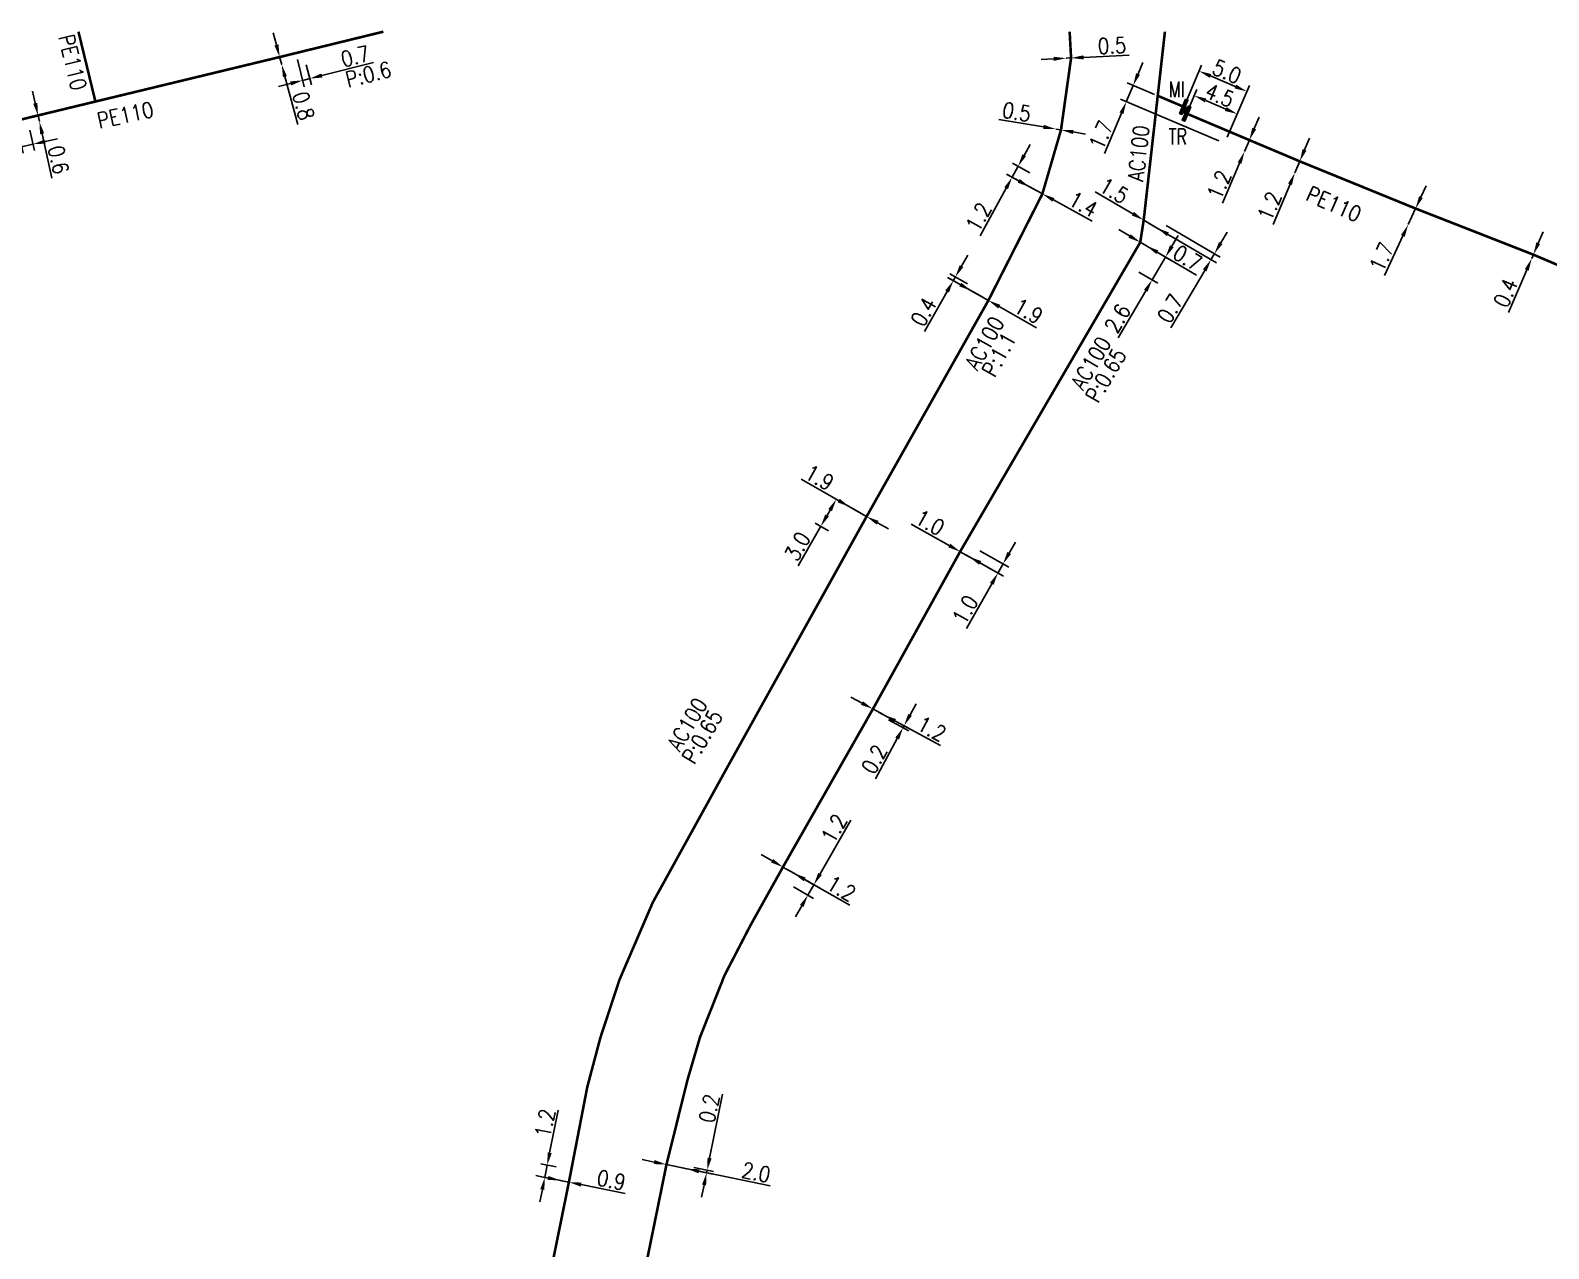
# Model space of a CAD drawing. Header units: millimetres. Extents: x 107995 to 109002, y 120994 to 122000.
# Drawn here: x 108339.1 to 108485.1, y 121883 to 122000.1 of the extents above; entities that cross this region are included whole.
import ezdxf
from ezdxf.enums import TextEntityAlignment as Align

# ---------------------------------------------------------------- set-up
doc = ezdxf.new("R2010")
doc.units = ezdxf.units.MM
doc.header["$PDMODE"] = 34
doc.linetypes.add('L_25_AP', pattern=[2000, 1000, 1000])
doc.linetypes.add('L_25_PE', pattern=[2000, 1000, 1000])
doc.layers.get('0').update_dxf_attribs({"linetype": 'CONTINUOUS'})
doc.layers.get('DEFPOINTS').update_dxf_attribs({"linetype": 'CONTINUOUS'})
doc.layers.add('L_150', color=1, linetype='CONTINUOUS')
doc.layers.add('L_340', color=7, linetype='CONTINUOUS')
doc.styles.get("Standard").update_dxf_attribs({"font": 'romans.shx', "width": 0.85})
doc.dimstyles.get("Standard").update_dxf_attribs({"dimtxt": 1.5, "dimasz": 1.2, "dimexe": 0.625, "dimexo": 0.625, "dimgap": 0.25, "dimtad": 1, "dimdec": 1, "dimzin": 0, "dimdsep": 46, "dimtxsty": 'Standard', "dimcen": -0.5, "dimadec": 0, "dimazin": 0, "dimtfac": 1, "dimtdec": 1, "dimtmove": 0, "dimatfit": 3, "dimfxl": 0, "dimtolj": 1, "dimtzin": 0, "dimarcsym": 0})

# ---------------------------------------------------------------- blocks, each defined once
blk = doc.blocks.new('*D789')
at = {"layer": 'DEFPOINTS', "color": 0, "linetype": 'Continuous', "transparency": 16777216}
for p in [(108437.73, 121990.64), (108437.73, 121990.64), (108438.23, 121990.56)]:
    blk.add_point(p, dxfattribs=at)
at = {"layer": 'L_150', "color": 0, "linetype": 'Continuous', "lineweight": -2, "transparency": 16777216}
for p, q in [((108436.55, 121990.84), (108432.24, 121991.57)), ((108438.23, 121990.56), (108437.73, 121990.64)), ((108439.41, 121990.36), (108440.59, 121990.16))]:
    blk.add_line(p, q, dxfattribs=at)
at = {"layer": 'L_150', "color": 0, "linetype": 'Continuous', "transparency": 16777216}
for points in [[(108436.58, 121991.04), (108436.52, 121990.64), (108437.73, 121990.64)], [(108439.44, 121990.56), (108439.38, 121990.16), (108438.23, 121990.56)]]:
    blk.add_solid(points, dxfattribs=at)
at = {"layer": 'L_150', "color": 0, "linetype": 'Continuous', "transparency": 16777216, "insert": (108433.97, 121992.29), "char_height": 1.5, "attachment_point": 5, "rotation": 350.4504}
blk.add_mtext('\\A1;0.5', dxfattribs=at)
blk = doc.blocks.new('*D790')
at = {"layer": 'DEFPOINTS', "color": 0, "linetype": 'Continuous', "transparency": 16777216}
for p in [(108434.11, 121987.06), (108435.78, 121986.14), (108436.44, 121984.41)]:
    blk.add_point(p, dxfattribs=at)
at = {"layer": 'L_150', "color": 0, "linetype": 'Continuous', "lineweight": -2, "transparency": 16777216}
for p, q in [((108434.68, 121988.11), (108435.26, 121989.16)), ((108435.23, 121986.44), (108433.56, 121987.36)), ((108435.9, 121984.71), (108432.98, 121986.3)), ((108434.11, 121987.06), (108433.53, 121986)), ((108432.96, 121984.95), (108430.46, 121980.39))]:
    blk.add_line(p, q, dxfattribs=at)
at = {"layer": 'L_150', "color": 0, "linetype": 'Continuous', "transparency": 16777216}
for points in [[(108434.51, 121988.21), (108434.86, 121988.02), (108434.11, 121987.06)], [(108432.78, 121985.05), (108433.13, 121984.86), (108433.53, 121986)]]:
    blk.add_solid(points, dxfattribs=at)
at = {"layer": 'L_150', "color": 0, "linetype": 'Continuous', "transparency": 16777216, "insert": (108430.3, 121982.18), "char_height": 1.5, "attachment_point": 5, "rotation": 61.3653}
blk.add_mtext('\\A1;1.2', dxfattribs=at)
blk = doc.blocks.new('*D791')
at = {"layer": 'DEFPOINTS', "color": 0, "linetype": 'Continuous', "transparency": 16777216}
for p in [(108435.22, 121985.08), (108435.22, 121985.08), (108436.44, 121984.41)]:
    blk.add_point(p, dxfattribs=at)
at = {"layer": 'L_150', "color": 0, "linetype": 'Continuous', "lineweight": -2, "transparency": 16777216}
for p, q in [((108434.16, 121985.66), (108433.11, 121986.23)), ((108435.22, 121985.08), (108436.44, 121984.41)), ((108437.5, 121983.84), (108441.23, 121981.8))]:
    blk.add_line(p, q, dxfattribs=at)
at = {"layer": 'L_150', "color": 0, "linetype": 'Continuous', "transparency": 16777216}
for points in [[(108434.26, 121985.84), (108434.07, 121985.48), (108435.22, 121985.08)], [(108437.59, 121984.01), (108437.4, 121983.66), (108436.44, 121984.41)]]:
    blk.add_solid(points, dxfattribs=at)
at = {"layer": 'L_150', "color": 0, "linetype": 'Continuous', "transparency": 16777216, "insert": (108440.37, 121983.41), "char_height": 1.5, "attachment_point": 5, "rotation": 331.3653}
blk.add_mtext('\\A1;1.4', dxfattribs=at)
blk = doc.blocks.new('*D792')
at = {"layer": 'DEFPOINTS', "color": 0, "linetype": 'Continuous', "transparency": 16777216}
for p in [(108428.07, 121976.42), (108429.79, 121975.45), (108431.25, 121974.17)]:
    blk.add_point(p, dxfattribs=at)
at = {"layer": 'L_150', "color": 0, "linetype": 'Continuous', "lineweight": -2, "transparency": 16777216}
for p, q in [((108428.67, 121977.46), (108429.26, 121978.51)), ((108430.7, 121974.47), (108427.33, 121976.38)), ((108429.25, 121975.76), (108427.53, 121976.73)), ((108428.07, 121976.42), (108427.88, 121976.07)), ((108427.29, 121975.03), (108425.11, 121971.17))]:
    blk.add_line(p, q, dxfattribs=at)
at = {"layer": 'L_150', "color": 0, "linetype": 'Continuous', "transparency": 16777216}
for points in [[(108428.49, 121977.56), (108428.84, 121977.37), (108428.07, 121976.42)], [(108427.11, 121975.13), (108427.46, 121974.93), (108427.88, 121976.07)]]:
    blk.add_solid(points, dxfattribs=at)
at = {"layer": 'L_150', "color": 0, "linetype": 'Continuous', "transparency": 16777216, "insert": (108425.03, 121973.07), "char_height": 1.5, "attachment_point": 5, "rotation": 60.5188}
blk.add_mtext('\\A1;0.4', dxfattribs=at)
blk = doc.blocks.new('*D793')
at = {"layer": 'DEFPOINTS', "color": 0, "linetype": 'Continuous', "transparency": 16777216}
for p in [(108429.59, 121975.1), (108429.59, 121975.1), (108431.25, 121974.17)]:
    blk.add_point(p, dxfattribs=at)
at = {"layer": 'L_150', "color": 0, "linetype": 'Continuous', "lineweight": -2, "transparency": 16777216}
for p, q in [((108428.55, 121975.69), (108427.5, 121976.28)), ((108429.59, 121975.1), (108431.25, 121974.17)), ((108432.29, 121973.58), (108435.89, 121971.54))]:
    blk.add_line(p, q, dxfattribs=at)
at = {"layer": 'L_150', "color": 0, "linetype": 'Continuous', "transparency": 16777216}
for points in [[(108428.65, 121975.87), (108428.45, 121975.52), (108429.59, 121975.1)], [(108432.39, 121973.75), (108432.19, 121973.4), (108431.25, 121974.17)]]:
    blk.add_solid(points, dxfattribs=at)
at = {"layer": 'L_150', "color": 0, "linetype": 'Continuous', "transparency": 16777216, "insert": (108435.1, 121973.14), "char_height": 1.5, "attachment_point": 5, "rotation": 330.5188}
blk.add_mtext('\\A1;1.9', dxfattribs=at)
blk = doc.blocks.new('*D794')
at = {"layer": 'DEFPOINTS', "color": 0, "linetype": 'Continuous', "transparency": 16777216}
for p in [(108446.18, 121981.89), (108447.8, 121981.69), (108452.98, 121978.65)]:
    blk.add_point(p, dxfattribs=at)
at = {"layer": 'L_150', "color": 0, "linetype": 'Continuous', "lineweight": -2, "transparency": 16777216}
for p, q in [((108446.72, 121981.57), (108453.19, 121977.78)), ((108448.34, 121981.37), (108453.52, 121978.34)), ((108453.59, 121979.69), (108454.2, 121980.72)), ((108452.98, 121978.65), (108452.65, 121978.09)), ((108452.05, 121977.06), (108448.8, 121971.52))]:
    blk.add_line(p, q, dxfattribs=at)
at = {"layer": 'L_150', "color": 0, "linetype": 'Continuous', "transparency": 16777216}
for points in [[(108453.42, 121979.79), (108453.76, 121979.59), (108452.98, 121978.65)], [(108451.87, 121977.16), (108452.22, 121976.96), (108452.65, 121978.09)]]:
    blk.add_solid(points, dxfattribs=at)
at = {"layer": 'L_150', "color": 0, "linetype": 'Continuous', "transparency": 16777216, "insert": (108448.74, 121973.39), "char_height": 1.5, "attachment_point": 5, "rotation": 59.5974}
blk.add_mtext('\\A1;0.7', dxfattribs=at)
blk = doc.blocks.new('*D795')
at = {"layer": 'DEFPOINTS', "color": 0, "linetype": 'Continuous', "transparency": 16777216}
for p in [(108445.85, 121979.76), (108445.85, 121979.76), (108446.45, 121979.41)]:
    blk.add_point(p, dxfattribs=at)
at = {"layer": 'L_150', "color": 0, "linetype": 'Continuous', "lineweight": -2, "transparency": 16777216}
for p, q in [((108444.81, 121980.37), (108443.78, 121980.97)), ((108445.85, 121979.76), (108446.45, 121979.41)), ((108447.49, 121978.8), (108451.26, 121976.59))]:
    blk.add_line(p, q, dxfattribs=at)
at = {"layer": 'L_150', "color": 0, "linetype": 'Continuous', "transparency": 16777216}
for points in [[(108444.92, 121980.54), (108444.71, 121980.19), (108445.85, 121979.76)], [(108447.59, 121978.97), (108447.39, 121978.63), (108446.45, 121979.41)]]:
    blk.add_solid(points, dxfattribs=at)
at = {"layer": 'L_150', "color": 0, "linetype": 'Continuous', "transparency": 16777216, "insert": (108450.4, 121978.25), "char_height": 1.5, "attachment_point": 5, "rotation": 329.5974}
blk.add_mtext('\\A1;0.7', dxfattribs=at)
blk = doc.blocks.new('*D796')
at = {"layer": 'DEFPOINTS', "color": 0, "linetype": 'Continuous', "transparency": 16777216}
for p in [(108438.72, 121997.45), (108438.72, 121997.45), (108439.2, 121997.47)]:
    blk.add_point(p, dxfattribs=at)
at = {"layer": 'L_150', "color": 0, "linetype": 'Continuous', "lineweight": -2, "transparency": 16777216}
for p, q in [((108437.53, 121997.39), (108436.33, 121997.34)), ((108438.72, 121997.45), (108439.2, 121997.47)), ((108440.4, 121997.53), (108444.77, 121997.74))]:
    blk.add_line(p, q, dxfattribs=at)
at = {"layer": 'L_150', "color": 0, "linetype": 'Continuous', "transparency": 16777216}
for points in [[(108437.52, 121997.59), (108437.53, 121997.19), (108438.72, 121997.45)], [(108440.39, 121997.73), (108440.41, 121997.33), (108439.2, 121997.47)]]:
    blk.add_solid(points, dxfattribs=at)
at = {"layer": 'L_150', "color": 0, "linetype": 'Continuous', "transparency": 16777216, "insert": (108443.14, 121998.66), "char_height": 1.5, "attachment_point": 5, "rotation": 2.7081}
blk.add_mtext('\\A1;0.5', dxfattribs=at)
blk = doc.blocks.new('*D797')
at = {"layer": 'DEFPOINTS', "color": 0, "linetype": 'Continuous', "transparency": 16777216}
for p in [(108456.34, 121989.58), (108455.87, 121988.48), (108455.87, 121988.48)]:
    blk.add_point(p, dxfattribs=at)
at = {"layer": 'L_150', "color": 0, "linetype": 'Continuous', "lineweight": -2, "transparency": 16777216}
for p, q in [((108456.81, 121990.69), (108457.28, 121991.79)), ((108456.34, 121989.58), (108455.87, 121988.48)), ((108455.4, 121987.37), (108453.76, 121983.52))]:
    blk.add_line(p, q, dxfattribs=at)
at = {"layer": 'L_150', "color": 0, "linetype": 'Continuous', "transparency": 16777216}
for points in [[(108456.62, 121990.76), (108456.99, 121990.61), (108456.34, 121989.58)], [(108455.22, 121987.45), (108455.58, 121987.29), (108455.87, 121988.48)]]:
    blk.add_solid(points, dxfattribs=at)
at = {"layer": 'L_150', "color": 0, "linetype": 'Continuous', "transparency": 16777216, "insert": (108453.43, 121985.28), "char_height": 1.5, "attachment_point": 5, "rotation": 66.9776}
blk.add_mtext('\\A1;1.2', dxfattribs=at)
blk = doc.blocks.new('*D798')
at = {"layer": 'DEFPOINTS', "color": 0, "linetype": 'Continuous', "transparency": 16777216}
for p in [(108461.18, 121987.54), (108460.71, 121986.44), (108460.71, 121986.44)]:
    blk.add_point(p, dxfattribs=at)
at = {"layer": 'L_150', "color": 0, "linetype": 'Continuous', "lineweight": -2, "transparency": 16777216}
for p, q in [((108461.64, 121988.65), (108462.11, 121989.75)), ((108461.18, 121987.54), (108460.71, 121986.44)), ((108460.25, 121985.33), (108458.62, 121981.47))]:
    blk.add_line(p, q, dxfattribs=at)
at = {"layer": 'L_150', "color": 0, "linetype": 'Continuous', "transparency": 16777216}
for points in [[(108461.46, 121988.72), (108461.83, 121988.57), (108461.18, 121987.54)], [(108460.06, 121985.41), (108460.43, 121985.25), (108460.71, 121986.44)]]:
    blk.add_solid(points, dxfattribs=at)
at = {"layer": 'L_150', "color": 0, "linetype": 'Continuous', "transparency": 16777216, "insert": (108458.28, 121983.23), "char_height": 1.5, "attachment_point": 5, "rotation": 67.1607}
blk.add_mtext('\\A1;1.2', dxfattribs=at)
blk = doc.blocks.new('*D799')
at = {"layer": 'DEFPOINTS', "color": 0, "linetype": 'Continuous', "transparency": 16777216}
for p in [(108450.3, 121992.13), (108455.17, 121992.09), (108453.98, 121989.28)]:
    blk.add_point(p, dxfattribs=at)
at = {"layer": 'L_340', "color": 0, "linetype": 'Continuous', "lineweight": -2, "transparency": 16777216}
for p, q in [((108450.54, 121992.7), (108451.28, 121994.43)), ((108452.14, 121993.39), (108454.07, 121992.56)), ((108454.22, 121989.86), (108455.42, 121992.67))]:
    blk.add_line(p, q, dxfattribs=at)
at = {"layer": 'L_340', "color": 0, "linetype": 'Continuous', "transparency": 16777216}
for points in [[(108452.21, 121993.57), (108452.06, 121993.2), (108451.03, 121993.85)], [(108454.15, 121992.75), (108453.99, 121992.38), (108455.17, 121992.09)]]:
    blk.add_solid(points, dxfattribs=at)
at = {"layer": 'L_340', "color": 0, "linetype": 'Continuous', "transparency": 16777216, "insert": (108453.49, 121993.89), "char_height": 1.5, "attachment_point": 5, "rotation": 336.9782}
blk.add_mtext('\\A1;4.5', dxfattribs=at)
blk = doc.blocks.new('*D800')
at = {"layer": 'DEFPOINTS', "color": 0, "linetype": 'Continuous', "transparency": 16777216}
for p in [(108456.09, 121994.26), (108450.03, 121992.78), (108453.98, 121989.28)]:
    blk.add_point(p, dxfattribs=at)
at = {"layer": 'L_340', "color": 0, "linetype": 'Continuous', "lineweight": -2, "transparency": 16777216}
for p, q in [((108450.28, 121993.36), (108451.74, 121996.79)), ((108452.6, 121995.75), (108454.99, 121994.73)), ((108454.22, 121989.86), (108456.34, 121994.84))]:
    blk.add_line(p, q, dxfattribs=at)
at = {"layer": 'L_340', "color": 0, "linetype": 'Continuous', "transparency": 16777216}
for points in [[(108452.67, 121995.93), (108452.52, 121995.56), (108451.49, 121996.22)], [(108455.07, 121994.91), (108454.91, 121994.55), (108456.09, 121994.26)]]:
    blk.add_solid(points, dxfattribs=at)
at = {"layer": 'L_340', "color": 0, "linetype": 'Continuous', "transparency": 16777216, "insert": (108454.18, 121996.16), "char_height": 1.5, "attachment_point": 5, "rotation": 336.9782}
blk.add_mtext('\\A1;5.0', dxfattribs=at)
blk = doc.blocks.new('L_340_16')
at = {"linetype": 'Continuous'}
blk.add_hatch(color=0, dxfattribs=at).paths.add_polyline_path([(0.125, 0.75), (-0.125, 0.75), (-0.125, -0.75), (0.125, -0.75)])
at = {"color": 0, "linetype": 'Continuous'}
blk.add_lwpolyline([(-0.125, 0.75), (0.125, 0.75), (0.125, -0.75), (-0.125, -0.75)], close=True, dxfattribs=at)
at = {"color": 0, "linetype": 'Continuous', "width": 0.75}
for tag, height, flags, p in [('MI', 1.5, 8, (0, 3)), ('DEF_LEG', 1.2, 3, (0, -5)), ('DEF_COUP', 1.2, 3, (0, -7.5)), ('DEF_TYPE', 1.2, 3, (0, -10))]:
    blk.add_attdef(tag, text='', height=height, dxfattribs=dict(at, flags=flags)).set_placement(p, align=Align.MIDDLE)
blk = doc.blocks.new('L_340_19')
at = {"linetype": 'Continuous'}
blk.add_hatch(color=0, dxfattribs=at).paths.add_polyline_path([(0.125, 0.75), (-0.125, 0.75), (-0.125, -0.75), (0.125, -0.75)])
at = {"color": 0, "linetype": 'Continuous'}
blk.add_lwpolyline([(-0.125, 0.75), (0.125, 0.75), (0.125, -0.75), (-0.125, -0.75)], close=True, dxfattribs=at)
at = {"color": 0, "linetype": 'Continuous', "width": 0.75}
for tag, height, flags, p in [('TR', 1.5, 8, (0, 3)), ('DEF_LEG', 1.2, 3, (0, -5)), ('DEF_COUP', 1.2, 3, (0, -7.5)), ('DEF_TYPE', 1.2, 3, (0, -10))]:
    blk.add_attdef(tag, text='', height=height, dxfattribs=dict(at, flags=flags)).set_placement(p, align=Align.MIDDLE)
blk = doc.blocks.new('*D801')
at = {"layer": 'DEFPOINTS', "color": 0, "linetype": 'Continuous', "transparency": 16777216}
for p in [(108444.51, 121993.27), (108447.81, 121993.72), (108453.98, 121989.28)]:
    blk.add_point(p, dxfattribs=at)
at = {"layer": 'L_150', "color": 0, "linetype": 'Continuous', "lineweight": -2, "transparency": 16777216}
for p, q in [((108445.64, 121995.94), (108446.1, 121997.04)), ((108445.17, 121994.83), (108444.51, 121993.27)), ((108447.23, 121993.96), (108444.6, 121995.07)), ((108453.4, 121989.52), (108443.94, 121993.51)), ((108444.05, 121992.16), (108442.42, 121988.3))]:
    blk.add_line(p, q, dxfattribs=at)
at = {"layer": 'L_150', "color": 0, "linetype": 'Continuous', "transparency": 16777216}
for points in [[(108445.45, 121996.01), (108445.82, 121995.86), (108445.17, 121994.83)], [(108443.86, 121992.24), (108444.23, 121992.08), (108444.51, 121993.27)]]:
    blk.add_solid(points, dxfattribs=at)
at = {"layer": 'L_150', "color": 0, "linetype": 'Continuous', "transparency": 16777216, "insert": (108442.08, 121990.07), "char_height": 1.5, "attachment_point": 5, "rotation": 67.1468}
blk.add_mtext('\\A1;1.7', dxfattribs=at)
blk = doc.blocks.new('*D802')
at = {"layer": 'DEFPOINTS', "color": 0, "linetype": 'Continuous', "transparency": 16777216}
for p in [(108428.53, 121950.02), (108429.87, 121950.41), (108432.66, 121948.85)]:
    blk.add_point(p, dxfattribs=at)
at = {"layer": 'L_150', "color": 0, "linetype": 'Continuous', "lineweight": -2, "transparency": 16777216}
for p, q in [((108433.25, 121949.89), (108433.84, 121950.94)), ((108429.08, 121949.72), (108432.71, 121947.67)), ((108430.42, 121950.11), (108433.2, 121948.54)), ((108432.66, 121948.85), (108432.17, 121947.97)), ((108431.58, 121946.93), (108429.16, 121942.65))]:
    blk.add_line(p, q, dxfattribs=at)
at = {"layer": 'L_150', "color": 0, "linetype": 'Continuous', "transparency": 16777216}
for points in [[(108433.07, 121949.99), (108433.42, 121949.79), (108432.66, 121948.85)], [(108431.4, 121947.03), (108431.75, 121946.83), (108432.17, 121947.97)]]:
    blk.add_solid(points, dxfattribs=at)
at = {"layer": 'L_150', "color": 0, "linetype": 'Continuous', "transparency": 16777216, "insert": (108429.02, 121944.44), "char_height": 1.5, "attachment_point": 5, "rotation": 60.5752}
blk.add_mtext('\\A1;1.0', dxfattribs=at)
blk = doc.blocks.new('*D803')
at = {"layer": 'DEFPOINTS', "color": 0, "linetype": 'Continuous', "transparency": 16777216}
for p in [(108428.53, 121950.02), (108429.4, 121949.53), (108429.4, 121949.53)]:
    blk.add_point(p, dxfattribs=at)
at = {"layer": 'L_150', "color": 0, "linetype": 'Continuous', "lineweight": -2, "transparency": 16777216}
for p, q in [((108427.49, 121950.61), (108423.84, 121952.67)), ((108429.4, 121949.53), (108428.53, 121950.02)), ((108430.45, 121948.94), (108431.49, 121948.35))]:
    blk.add_line(p, q, dxfattribs=at)
at = {"layer": 'L_150', "color": 0, "linetype": 'Continuous', "transparency": 16777216}
for points in [[(108427.59, 121950.79), (108427.39, 121950.44), (108428.53, 121950.02)], [(108430.55, 121949.12), (108430.35, 121948.77), (108429.4, 121949.53)]]:
    blk.add_solid(points, dxfattribs=at)
at = {"layer": 'L_150', "color": 0, "linetype": 'Continuous', "transparency": 16777216, "insert": (108425.63, 121952.81), "char_height": 1.5, "attachment_point": 5, "rotation": 330.5752}
blk.add_mtext('\\A1;1.0', dxfattribs=at)
blk = doc.blocks.new('*D804')
at = {"layer": 'DEFPOINTS', "color": 0, "linetype": 'Continuous', "transparency": 16777216}
for p in [(108420.15, 121934.9), (108421.11, 121934.15), (108423.05, 121933.11)]:
    blk.add_point(p, dxfattribs=at)
at = {"layer": 'L_150', "color": 0, "linetype": 'Continuous', "lineweight": -2, "transparency": 16777216}
for p, q in [((108420.7, 121934.6), (108423.69, 121932.99)), ((108423.72, 121934.34), (108424.29, 121935.39)), ((108421.66, 121933.85), (108423.6, 121932.81)), ((108423.14, 121933.28), (108423.05, 121933.11)), ((108422.48, 121932.05), (108420.4, 121928.2))]:
    blk.add_line(p, q, dxfattribs=at)
at = {"layer": 'L_150', "color": 0, "linetype": 'Continuous', "transparency": 16777216}
for points in [[(108422.3, 121932.15), (108422.66, 121931.96), (108423.05, 121933.11)], [(108423.54, 121934.43), (108423.89, 121934.24), (108423.14, 121933.28)]]:
    blk.add_solid(points, dxfattribs=at)
at = {"layer": 'L_150', "color": 0, "linetype": 'Continuous', "transparency": 16777216, "insert": (108420.28, 121930.07), "char_height": 1.5, "attachment_point": 5, "rotation": 61.6376}
blk.add_mtext('\\A1;0.2', dxfattribs=at)
blk = doc.blocks.new('*D805')
at = {"layer": 'DEFPOINTS', "color": 0, "linetype": 'Continuous', "transparency": 16777216}
for p in [(108420.15, 121934.9), (108421.21, 121934.33), (108421.21, 121934.33)]:
    blk.add_point(p, dxfattribs=at)
at = {"layer": 'L_150', "color": 0, "linetype": 'Continuous', "lineweight": -2, "transparency": 16777216}
for p, q in [((108419.1, 121935.47), (108418.04, 121936.04)), ((108420.15, 121934.9), (108421.21, 121934.33)), ((108422.26, 121933.76), (108426.64, 121931.4))]:
    blk.add_line(p, q, dxfattribs=at)
at = {"layer": 'L_150', "color": 0, "linetype": 'Continuous', "transparency": 16777216}
for points in [[(108419.19, 121935.64), (108419, 121935.29), (108420.15, 121934.9)], [(108422.36, 121933.93), (108422.17, 121933.58), (108421.21, 121934.33)]]:
    blk.add_solid(points, dxfattribs=at)
at = {"layer": 'L_150', "color": 0, "linetype": 'Continuous', "transparency": 16777216, "insert": (108425.8, 121932.99), "char_height": 1.5, "attachment_point": 5, "rotation": 331.6376}
blk.add_mtext('\\A1;1.2', dxfattribs=at)
blk = doc.blocks.new('*D806')
at = {"layer": 'DEFPOINTS', "color": 0, "linetype": 'Continuous', "transparency": 16777216}
for p in [(108411.5, 121919.71), (108411.97, 121918.12), (108413.9, 121917.01)]:
    blk.add_point(p, dxfattribs=at)
at = {"layer": 'L_150', "color": 0, "linetype": 'Continuous', "lineweight": -2, "transparency": 16777216}
for p, q in [((108415.07, 121919.05), (108418.02, 121924.21)), ((108412.04, 121919.4), (108415.01, 121917.7)), ((108412.51, 121917.81), (108414.44, 121916.7)), ((108413.9, 121917.01), (108414.47, 121918.01)), ((108413.3, 121915.97), (108412.71, 121914.93))]:
    blk.add_line(p, q, dxfattribs=at)
at = {"layer": 'L_150', "color": 0, "linetype": 'Continuous', "transparency": 16777216}
for points in [[(108414.89, 121919.15), (108415.24, 121918.95), (108414.47, 121918.01)], [(108413.13, 121916.07), (108413.48, 121915.87), (108413.9, 121917.01)]]:
    blk.add_solid(points, dxfattribs=at)
at = {"layer": 'L_150', "color": 0, "linetype": 'Continuous', "transparency": 16777216, "insert": (108416.41, 121923.41), "char_height": 1.5, "attachment_point": 5, "rotation": 60.2124}
blk.add_mtext('\\A1;1.2', dxfattribs=at)
blk = doc.blocks.new('*D807')
at = {"layer": 'DEFPOINTS', "color": 0, "linetype": 'Continuous', "transparency": 16777216}
for p in [(108411.5, 121919.71), (108412.54, 121919.12), (108412.54, 121919.12)]:
    blk.add_point(p, dxfattribs=at)
at = {"layer": 'L_150', "color": 0, "linetype": 'Continuous', "lineweight": -2, "transparency": 16777216}
for p, q in [((108410.46, 121920.31), (108409.42, 121920.91)), ((108411.5, 121919.71), (108412.54, 121919.12)), ((108413.58, 121918.52), (108417.92, 121916.04))]:
    blk.add_line(p, q, dxfattribs=at)
at = {"layer": 'L_150', "color": 0, "linetype": 'Continuous', "transparency": 16777216}
for points in [[(108410.56, 121920.48), (108410.36, 121920.14), (108411.5, 121919.71)], [(108413.68, 121918.7), (108413.48, 121918.35), (108412.54, 121919.12)]]:
    blk.add_solid(points, dxfattribs=at)
at = {"layer": 'L_150', "color": 0, "linetype": 'Continuous', "transparency": 16777216, "insert": (108417.12, 121917.65), "char_height": 1.5, "attachment_point": 5, "rotation": 330.2124}
blk.add_mtext('\\A1;1.2', dxfattribs=at)
blk = doc.blocks.new('*D808')
at = {"layer": 'DEFPOINTS', "color": 0, "linetype": 'Continuous', "transparency": 16777216}
for p in [(108415.14, 121952.46), (108419.54, 121953.4), (108416.43, 121951.72)]:
    blk.add_point(p, dxfattribs=at)
at = {"layer": 'L_150', "color": 0, "linetype": 'Continuous', "lineweight": -2, "transparency": 16777216}
for p, q in [((108419, 121953.71), (108416.09, 121955.37)), ((108416.03, 121954.02), (108415.74, 121953.5)), ((108415.14, 121952.46), (108412.97, 121948.66)), ((108415.89, 121952.03), (108414.6, 121952.77))]:
    blk.add_line(p, q, dxfattribs=at)
at = {"layer": 'L_150', "color": 0, "linetype": 'Continuous', "transparency": 16777216}
for points in [[(108415.86, 121954.12), (108416.21, 121953.92), (108416.63, 121955.06)], [(108415.56, 121953.6), (108415.91, 121953.4), (108415.14, 121952.46)]]:
    blk.add_solid(points, dxfattribs=at)
at = {"layer": 'L_150', "color": 0, "linetype": 'Continuous', "transparency": 16777216, "insert": (108412.89, 121950.53), "char_height": 1.5, "attachment_point": 5, "rotation": 60.2873}
blk.add_mtext('\\A1;3.0', dxfattribs=at)
blk = doc.blocks.new('*D809')
at = {"layer": 'DEFPOINTS', "color": 0, "linetype": 'Continuous', "transparency": 16777216}
for p in [(108417.89, 121954.34), (108417.89, 121954.34), (108419.54, 121953.4)]:
    blk.add_point(p, dxfattribs=at)
at = {"layer": 'L_150', "color": 0, "linetype": 'Continuous', "lineweight": -2, "transparency": 16777216}
for p, q in [((108416.85, 121954.93), (108413.24, 121957)), ((108419.54, 121953.4), (108417.89, 121954.34)), ((108420.59, 121952.8), (108421.63, 121952.21))]:
    blk.add_line(p, q, dxfattribs=at)
at = {"layer": 'L_150', "color": 0, "linetype": 'Continuous', "transparency": 16777216}
for points in [[(108416.95, 121955.11), (108416.75, 121954.76), (108417.89, 121954.34)], [(108420.69, 121952.98), (108420.49, 121952.63), (108419.54, 121953.4)]]:
    blk.add_solid(points, dxfattribs=at)
at = {"layer": 'L_150', "color": 0, "linetype": 'Continuous', "transparency": 16777216, "insert": (108415.01, 121957.14), "char_height": 1.5, "attachment_point": 5, "rotation": 330.2873}
blk.add_mtext('\\A1;1.9', dxfattribs=at)
blk = doc.blocks.new('*D810')
at = {"layer": 'DEFPOINTS', "color": 0, "linetype": 'Continuous', "transparency": 16777216}
for p in [(108388.84, 121891.06), (108390.32, 121890.76), (108390.92, 121889.42)]:
    blk.add_point(p, dxfattribs=at)
at = {"layer": 'L_150', "color": 0, "linetype": 'Continuous', "lineweight": -2, "transparency": 16777216}
for p, q in [((108389.07, 121892.24), (108389.9, 121896.35)), ((108389.71, 121890.89), (108388.23, 121891.18)), ((108388.6, 121889.88), (108388.84, 121891.06)), ((108390.31, 121889.54), (108387.99, 121890.01)), ((108388.37, 121888.71), (108388.13, 121887.53))]:
    blk.add_line(p, q, dxfattribs=at)
at = {"layer": 'L_150', "color": 0, "linetype": 'Continuous', "transparency": 16777216}
for points in [[(108388.88, 121892.28), (108389.27, 121892.2), (108388.84, 121891.06)], [(108388.17, 121888.75), (108388.56, 121888.67), (108388.6, 121889.88)]]:
    blk.add_solid(points, dxfattribs=at)
at = {"layer": 'L_150', "color": 0, "linetype": 'Continuous', "transparency": 16777216, "insert": (108388.62, 121895.08), "char_height": 1.5, "attachment_point": 5, "rotation": 78.6714}
blk.add_mtext('\\A1;1.2', dxfattribs=at)
blk = doc.blocks.new('*D811')
at = {"layer": 'DEFPOINTS', "color": 0, "linetype": 'Continuous', "transparency": 16777216}
for p in [(108390.09, 121889.59), (108390.09, 121889.59), (108390.92, 121889.42)]:
    blk.add_point(p, dxfattribs=at)
at = {"layer": 'L_150', "color": 0, "linetype": 'Continuous', "lineweight": -2, "transparency": 16777216}
for p, q in [((108388.91, 121889.82), (108387.73, 121890.06)), ((108390.09, 121889.59), (108390.92, 121889.42)), ((108392.1, 121889.18), (108396.32, 121888.34))]:
    blk.add_line(p, q, dxfattribs=at)
at = {"layer": 'L_150', "color": 0, "linetype": 'Continuous', "transparency": 16777216}
for points in [[(108388.95, 121890.02), (108388.87, 121889.63), (108390.09, 121889.59)], [(108392.14, 121889.38), (108392.06, 121888.99), (108390.92, 121889.42)]]:
    blk.add_solid(points, dxfattribs=at)
at = {"layer": 'L_150', "color": 0, "linetype": 'Continuous', "transparency": 16777216, "insert": (108395, 121889.62), "char_height": 1.5, "attachment_point": 5, "rotation": 348.6714}
blk.add_mtext('\\A1;0.9', dxfattribs=at)
blk = doc.blocks.new('*D813')
at = {"layer": 'DEFPOINTS', "color": 0, "linetype": 'Continuous', "transparency": 16777216}
for p in [(108400.3, 121891.11), (108402.31, 121890.95), (108404.21, 121890.56)]:
    blk.add_point(p, dxfattribs=at)
at = {"layer": 'L_150', "color": 0, "linetype": 'Continuous', "lineweight": -2, "transparency": 16777216}
for p, q in [((108404.45, 121891.74), (108405.7, 121897.87)), ((108400.91, 121890.99), (108404.77, 121890.19)), ((108402.92, 121890.83), (108404.82, 121890.44)), ((108404.16, 121890.32), (108404.21, 121890.56)), ((108403.92, 121889.14), (108403.67, 121887.97))]:
    blk.add_line(p, q, dxfattribs=at)
at = {"layer": 'L_150', "color": 0, "linetype": 'Continuous', "transparency": 16777216}
for points in [[(108404.25, 121891.78), (108404.64, 121891.7), (108404.21, 121890.56)], [(108403.72, 121889.18), (108404.11, 121889.1), (108404.16, 121890.32)]]:
    blk.add_solid(points, dxfattribs=at)
at = {"layer": 'L_150', "color": 0, "linetype": 'Continuous', "transparency": 16777216, "insert": (108404.41, 121896.51), "char_height": 1.5, "attachment_point": 5, "rotation": 78.4048}
blk.add_mtext('\\A1;0.2', dxfattribs=at)
blk = doc.blocks.new('*D814')
at = {"layer": 'DEFPOINTS', "color": 0, "linetype": 'Continuous', "transparency": 16777216}
for p in [(108400.3, 121891.11), (108402.26, 121890.71), (108402.26, 121890.71)]:
    blk.add_point(p, dxfattribs=at)
at = {"layer": 'L_150', "color": 0, "linetype": 'Continuous', "lineweight": -2, "transparency": 16777216}
for p, q in [((108399.12, 121891.35), (108397.95, 121891.59)), ((108400.3, 121891.11), (108402.26, 121890.71)), ((108403.43, 121890.47), (108410.27, 121889.07))]:
    blk.add_line(p, q, dxfattribs=at)
at = {"layer": 'L_150', "color": 0, "linetype": 'Continuous', "transparency": 16777216}
for points in [[(108399.16, 121891.55), (108399.08, 121891.16), (108400.3, 121891.11)], [(108403.47, 121890.66), (108403.39, 121890.27), (108402.26, 121890.71)]]:
    blk.add_solid(points, dxfattribs=at)
at = {"layer": 'L_150', "color": 0, "linetype": 'Continuous', "transparency": 16777216, "insert": (108408.92, 121890.36), "char_height": 1.5, "attachment_point": 5, "rotation": 348.4048}
blk.add_mtext('\\A1;2.0', dxfattribs=at)
blk = doc.blocks.new('*D838')
at = {"layer": 'DEFPOINTS', "color": 0, "linetype": 'Continuous', "transparency": 16777216}
for p in [(108446.18, 121981.89), (108447.47, 121981.13), (108447.47, 121981.13)]:
    blk.add_point(p, dxfattribs=at)
at = {"layer": 'L_150', "color": 0, "linetype": 'Continuous', "lineweight": -2, "transparency": 16777216}
for p, q in [((108445.14, 121982.5), (108441.53, 121984.62)), ((108447.47, 121981.13), (108446.18, 121981.89)), ((108448.51, 121980.52), (108449.54, 121979.92))]:
    blk.add_line(p, q, dxfattribs=at)
at = {"layer": 'L_150', "color": 0, "linetype": 'Continuous', "transparency": 16777216}
for points in [[(108445.25, 121982.67), (108445.04, 121982.33), (108446.18, 121981.89)], [(108448.61, 121980.7), (108448.41, 121980.35), (108447.47, 121981.13)]]:
    blk.add_solid(points, dxfattribs=at)
at = {"layer": 'L_150', "color": 0, "linetype": 'Continuous', "transparency": 16777216, "insert": (108443.33, 121984.72), "char_height": 1.5, "attachment_point": 5, "rotation": 329.5974}
blk.add_mtext('\\A1;1.5', dxfattribs=at)
blk = doc.blocks.new('*D841')
at = {"layer": 'DEFPOINTS', "color": 0, "linetype": 'Continuous', "transparency": 16777216}
for p in [(108445.85, 121979.76), (108445.16, 121977.21), (108446.99, 121976.14)]:
    blk.add_point(p, dxfattribs=at)
at = {"layer": 'L_150', "color": 0, "linetype": 'Continuous', "lineweight": -2, "transparency": 16777216}
for p, q in [((108448.88, 121979.37), (108449.49, 121980.41)), ((108446.39, 121979.44), (108448.82, 121978.02)), ((108448.28, 121978.34), (108446.99, 121976.14)), ((108445.7, 121976.89), (108447.53, 121975.82)), ((108446.38, 121975.1), (108443.72, 121970.56))]:
    blk.add_line(p, q, dxfattribs=at)
at = {"layer": 'L_150', "color": 0, "linetype": 'Continuous', "transparency": 16777216}
for points in [[(108448.71, 121979.47), (108449.06, 121979.27), (108448.28, 121978.34)], [(108446.21, 121975.2), (108446.55, 121975), (108446.99, 121976.14)]]:
    blk.add_solid(points, dxfattribs=at)
at = {"layer": 'L_150', "color": 0, "linetype": 'Continuous', "transparency": 16777216, "insert": (108443.66, 121972.44), "char_height": 1.5, "attachment_point": 5, "rotation": 59.5974}
blk.add_mtext('\\A1;2.6', dxfattribs=at)
blk = doc.blocks.new('*D847')
at = {"layer": 'DEFPOINTS', "color": 0, "linetype": 'Continuous', "transparency": 16777216}
for p in [(108472.32, 121983), (108471.61, 121981.46), (108471.61, 121981.46)]:
    blk.add_point(p, dxfattribs=at)
at = {"layer": 'L_150', "color": 0, "linetype": 'Continuous', "lineweight": -2, "transparency": 16777216}
for p, q in [((108472.83, 121984.09), (108473.34, 121985.18)), ((108472.32, 121983), (108471.61, 121981.46)), ((108471.1, 121980.37), (108469.34, 121976.57))]:
    blk.add_line(p, q, dxfattribs=at)
at = {"layer": 'L_150', "color": 0, "linetype": 'Continuous', "transparency": 16777216}
for points in [[(108472.65, 121984.18), (108473.01, 121984.01), (108472.32, 121983)], [(108470.92, 121980.46), (108471.28, 121980.29), (108471.61, 121981.46)]]:
    blk.add_solid(points, dxfattribs=at)
at = {"layer": 'L_150', "color": 0, "linetype": 'Continuous', "transparency": 16777216, "insert": (108469.06, 121978.35), "char_height": 1.5, "attachment_point": 5, "rotation": 65.0647}
blk.add_mtext('\\A1;1.7', dxfattribs=at)
blk = doc.blocks.new('*D848')
at = {"layer": 'DEFPOINTS', "color": 0, "linetype": 'Continuous', "transparency": 16777216}
for p in [(108483.64, 121978.57), (108483.48, 121978.2), (108483.48, 121978.2)]:
    blk.add_point(p, dxfattribs=at)
at = {"layer": 'L_150', "color": 0, "linetype": 'Continuous', "lineweight": -2, "transparency": 16777216}
for p, q in [((108484.11, 121979.67), (108484.58, 121980.77)), ((108483.64, 121978.57), (108483.48, 121978.2)), ((108483.01, 121977.1), (108481.26, 121973.02))]:
    blk.add_line(p, q, dxfattribs=at)
at = {"layer": 'L_150', "color": 0, "linetype": 'Continuous', "transparency": 16777216}
for points in [[(108483.93, 121979.75), (108484.29, 121979.59), (108483.64, 121978.57)], [(108482.82, 121977.18), (108483.19, 121977.02), (108483.48, 121978.2)]]:
    blk.add_solid(points, dxfattribs=at)
at = {"layer": 'L_150', "color": 0, "linetype": 'Continuous', "transparency": 16777216, "insert": (108480.98, 121974.9), "char_height": 1.5, "attachment_point": 5, "rotation": 66.7649}
blk.add_mtext('\\A1;0.4', dxfattribs=at)
blk = doc.blocks.new('*D876')
at = {"layer": 'DEFPOINTS', "color": 0, "linetype": 'Continuous', "transparency": 16777216}
for p in [(108339.88, 121991.95), (108340.01, 121991.36), (108340.01, 121991.36)]:
    blk.add_point(p, dxfattribs=at)
at = {"layer": 'L_150', "color": 0, "linetype": 'Continuous', "lineweight": -2, "transparency": 16777216}
for p, q in [((108339.62, 121993.12), (108339.36, 121994.29)), ((108339.88, 121991.95), (108340.01, 121991.36)), ((108340.27, 121990.19), (108341.22, 121985.92))]:
    blk.add_line(p, q, dxfattribs=at)
at = {"layer": 'L_150', "color": 0, "linetype": 'Continuous', "transparency": 16777216}
for points in [[(108339.82, 121993.16), (108339.42, 121993.07), (108339.88, 121991.95)], [(108340.47, 121990.23), (108340.08, 121990.14), (108340.01, 121991.36)]]:
    blk.add_solid(points, dxfattribs=at)
at = {"layer": 'L_150', "color": 0, "linetype": 'Continuous', "transparency": 16777216, "insert": (108341.85, 121987.69), "char_height": 1.5, "attachment_point": 5, "rotation": 282.5246}
blk.add_mtext('\\A1;0.6', dxfattribs=at)
blk = doc.blocks.new('*D877')
at = {"layer": 'DEFPOINTS', "color": 0, "linetype": 'Continuous', "transparency": 16777216}
for p in [(108363.11, 121997.56), (108363.31, 121996.84), (108363.31, 121996.84)]:
    blk.add_point(p, dxfattribs=at)
at = {"layer": 'L_150', "color": 0, "linetype": 'Continuous', "lineweight": -2, "transparency": 16777216}
for p, q in [((108362.8, 121998.72), (108362.49, 121999.88)), ((108363.11, 121997.56), (108363.31, 121996.84)), ((108363.62, 121995.68), (108364.85, 121991.08))]:
    blk.add_line(p, q, dxfattribs=at)
at = {"layer": 'L_150', "color": 0, "linetype": 'Continuous', "transparency": 16777216}
for points in [[(108363, 121998.77), (108362.61, 121998.67), (108363.11, 121997.56)], [(108363.81, 121995.73), (108363.43, 121995.63), (108363.31, 121996.84)]]:
    blk.add_solid(points, dxfattribs=at)
at = {"layer": 'L_150', "color": 0, "linetype": 'Continuous', "transparency": 16777216, "insert": (108365.41, 121992.87), "char_height": 1.5, "attachment_point": 5, "rotation": 285.0026}
blk.add_mtext('\\A1;0.8', dxfattribs=at)
blk = doc.blocks.new('*D878')
at = {"layer": 'DEFPOINTS', "color": 0, "linetype": 'Continuous', "transparency": 16777216}
for p in [(108337.77, 121991.44), (108338.96, 121991.13), (108339.39, 121989.18)]:
    blk.add_point(p, dxfattribs=at)
at = {"layer": 'L_340', "color": 0, "linetype": 'Continuous', "lineweight": -2, "transparency": 16777216}
for p, q in [((108337.9, 121990.83), (108338.46, 121988.33)), ((108339.1, 121990.52), (108339.53, 121988.57)), ((108337.15, 121988.68), (108333.42, 121987.85)), ((108339.39, 121989.18), (108338.32, 121988.94)), ((108340.57, 121989.44), (108341.74, 121989.7))]:
    blk.add_line(p, q, dxfattribs=at)
at = {"layer": 'L_340', "color": 0, "linetype": 'Continuous', "transparency": 16777216}
for points in [[(108337.11, 121988.87), (108337.19, 121988.48), (108338.32, 121988.94)], [(108340.52, 121989.63), (108340.61, 121989.24), (108339.39, 121989.18)]]:
    blk.add_solid(points, dxfattribs=at)
at = {"layer": 'L_340', "color": 0, "linetype": 'Continuous', "transparency": 16777216, "insert": (108334.48, 121989.11), "char_height": 1.5, "attachment_point": 5, "rotation": 12.5246}
blk.add_mtext('\\A1;1.1', dxfattribs=at)
blk = doc.blocks.new('*D879')
at = {"layer": 'DEFPOINTS', "color": 0, "linetype": 'Continuous', "transparency": 16777216}
for p in [(108364.67, 121997.94), (108365.52, 121997.43), (108366.01, 121995.49)]:
    blk.add_point(p, dxfattribs=at)
at = {"layer": 'L_150', "color": 0, "linetype": 'Continuous', "lineweight": -2, "transparency": 16777216}
for p, q in [((108364.82, 121997.33), (108365.48, 121994.71)), ((108365.67, 121996.82), (108366.16, 121994.88)), ((108367.17, 121995.79), (108372.15, 121997.05)), ((108364.17, 121995.02), (108363, 121994.73)), ((108365.33, 121995.32), (108366.01, 121995.49))]:
    blk.add_line(p, q, dxfattribs=at)
at = {"layer": 'L_150', "color": 0, "linetype": 'Continuous', "transparency": 16777216}
for points in [[(108367.12, 121995.98), (108367.22, 121995.59), (108366.01, 121995.49)], [(108364.12, 121995.22), (108364.22, 121994.83), (108365.33, 121995.32)]]:
    blk.add_solid(points, dxfattribs=at)
at = {"layer": 'L_150', "color": 0, "linetype": 'Continuous', "transparency": 16777216, "insert": (108370.37, 121997.63), "char_height": 1.5, "attachment_point": 5, "rotation": 14.2324}
blk.add_mtext('\\A1;0.7', dxfattribs=at)

msp = doc.modelspace()

# ---------------------------------------------------------------- linework, layer by layer
at = {"layer": 'L_150', "linetype": 'L_25_AP', "const_width": 0.25, "flags": 128}
for points in [[(108288.03, 121387.37), (108287.78, 121388.36), (108287.75, 121398.56), (108288.42, 121410.02), (108291.63, 121422.99), (108299.79, 121454.27), (108330.32, 121589.75), (108334.6, 121609.62), (108344.72, 121659.54), (108351.25, 121692.69), (108358.19, 121726.83), (108363.71, 121758.01), (108367.15, 121773.28), (108369.42, 121783.7), (108374.81, 121810.22), (108379.82, 121832.42), (108383.9, 121855.07), (108386.64, 121868.34), (108390.92, 121889.42), (108392.69, 121898.58), (108393.95, 121903.32), (108395.78, 121908.87), (108398.98, 121916.3), (108405.89, 121928.83), (108419.54, 121953.4), (108431.25, 121974.17), (108436.44, 121984.41), (108438.23, 121990.56), (108439.2, 121997.47), (108439.06, 122000)], [(108448.22, 122000), (108447.53, 121993.84), (108446.18, 121981.89), (108445.85, 121979.76), (108428.53, 121950.02), (108420.15, 121934.9), (108411.5, 121919.71), (108408.36, 121914.08), (108405.88, 121909.29), (108403.53, 121903.37), (108402.33, 121899.28), (108400.3, 121891.11), (108397, 121874.92), (108390.04, 121837.98), (108381.96, 121798.31), (108375.68, 121767.72), (108357.48, 121676.05), (108345.64, 121618.3), (108333.95, 121560.55), (108330.63, 121544.34), (108325.26, 121520.09), (108318.69, 121492.7), (108314.87, 121477.46), (108299.73, 121416.69), (108298.64, 121412.33), (108297.76, 121407.24), (108297.36, 121402.66), (108297.07, 121397.21), (108297.25, 121393.48), (108297.84, 121388.41), (108298.73, 121382.57)], [(108450.3, 121992.13), (108450.07, 121992.22), (108450.26, 121992.68), (108447.53, 121993.84)]]:
    msp.add_lwpolyline(points, dxfattribs=at)
at = {"layer": 'L_150', "linetype": 'L_25_PE', "flags": 128}
for points in [[(108373.08, 122000, 0.25, 0.25, 0), (108363.11, 121997.56, 0.25, 0.25, 0), (108339.88, 121991.95, 0.25, 0.25, 0), (108337.77, 121991.44, 0, 0, 0)], [(108343.77, 122000, 0.25, 0.25, 0), (108345.4, 121993.28, 0, 0, 0)]]:
    msp.add_lwpolyline(points, format="xyseb", dxfattribs=at)
at = {"layer": 'L_150', "linetype": 'L_25_PE', "const_width": 0.25, "flags": 128}
msp.add_lwpolyline([(108494.86, 121973.8), (108494.4, 121973.99), (108483.64, 121978.57), (108472.32, 121983), (108461.18, 121987.54), (108456.34, 121989.58), (108450.3, 121992.13)], dxfattribs=at)

# ---------------------------------------------------------------- block references
at = {"layer": 'L_340'}
ref = msp.add_blockref('L_340_16', (108450.03, 121992.78), dxfattribs=dict(at, rotation=337.1468319537407))
ref.add_attrib('MI', 'MI', dxfattribs={"layer": '0', "color": 0, "linetype": 'Continuous', "height": 1.5, "width": 0.75, "flags": 8}).set_placement((108449.38, 121994.46), align=Align.MIDDLE)
ref = msp.add_blockref('L_340_19', (108450.3, 121992.13), dxfattribs=dict(at, rotation=337.1468319537407))
ref.add_attrib('TR', 'TR', dxfattribs={"layer": '0', "color": 0, "linetype": 'Continuous', "height": 1.5, "width": 0.75, "flags": 8}).set_placement((108449.46, 121989.91), align=Align.MIDDLE)

# ---------------------------------------------------------------- texts
at = {"layer": 'L_150', "linetype": 'Continuous', "width": 0.85}
for s, rotation, p in [('PE110', 283.5883, (108341.84, 121999.54)), ('P:0.6', 14.2324, (108369.68, 121994.62)), ('PE110', 12.0945, (108345.76, 121990.69)), ('P:1.1', 60.8066, (108431.85, 121966.67)), ('P:0.65', 59.5418, (108441.79, 121964.19)), ('P:0.65', 59.5418, (108402.99, 121929.47))]:
    msp.add_text(s, height=1.5, rotation=rotation, dxfattribs=at).set_placement(p)
for s, rotation, p in [('AC100', 83.9039, (108445.68, 121988.3)), ('PE110', 336.2171, (108464.46, 121983.43)), ('AC100', 60.8066, (108430.87, 121970.06)), ('AC100', 59.5418, (108441.1, 121968.14)), ('AC100', 59.5418, (108402.3, 121933.42))]:
    msp.add_text(s, height=1.5, rotation=rotation, dxfattribs=at).set_placement(p, align=Align.MIDDLE)

# ---------------------------------------------------------------- dimensions: what is measured, and where the dimension line sits
at = {"layer": 'L_150', "linetype": 'Continuous'}
for base, p1, p2, angle, picture, middle in [((108363.31, 121996.84), (108363.11, 121997.56), (108363.31, 121996.84), 105.0026, '*D877', (108364.44, 121992.61)), ((108366.01, 121995.49), (108364.67, 121997.94), (108365.52, 121997.43), 194.2324, '*D879', (108370.62, 121996.66)), ((108438.72, 121997.45), (108439.2, 121997.47), (108438.72, 121997.45), 2.7081, '*D796', (108443.18, 121997.66)), ((108444.51, 121993.27), (108447.81, 121993.72), (108453.98, 121989.28), 67.1468, '*D801', (108443, 121989.68)), ((108340.01, 121991.36), (108339.88, 121991.95), (108340.01, 121991.36), 102.5246, '*D876', (108340.87, 121987.47)), ((108437.73, 121990.64), (108438.23, 121990.56), (108437.73, 121990.64), 350.4504, '*D789', (108433.8, 121991.3)), ((108455.87, 121988.48), (108456.34, 121989.58), (108455.87, 121988.48), 66.9776, '*D797', (108454.35, 121984.89)), ((108434.11, 121987.06), (108436.44, 121984.41), (108435.78, 121986.14), 241.3653, '*D790', (108431.18, 121981.7)), ((108460.71, 121986.44), (108461.18, 121987.54), (108460.71, 121986.44), 67.1607, '*D798', (108459.2, 121982.85)), ((108435.22, 121985.08), (108436.44, 121984.41), (108435.22, 121985.08), 331.3653, '*D791', (108439.89, 121982.53)), ((108447.47, 121981.13), (108446.18, 121981.89), (108447.47, 121981.13), 149.5974, '*D838', (108442.82, 121983.86)), ((108471.61, 121981.46), (108472.32, 121983), (108471.61, 121981.46), 65.0647, '*D847', (108469.97, 121977.93)), ((108452.98, 121978.65), (108446.18, 121981.89), (108447.8, 121981.69), 239.5974, '*D794', (108449.6, 121972.89)), ((108445.85, 121979.76), (108446.45, 121979.41), (108445.85, 121979.76), 329.5974, '*D795', (108449.89, 121977.39)), ((108483.48, 121978.2), (108483.64, 121978.57), (108483.48, 121978.2), 66.7649, '*D848', (108481.89, 121974.51)), ((108428.07, 121976.42), (108431.25, 121974.17), (108429.79, 121975.45), 240.5188, '*D792', (108425.9, 121972.58)), ((108429.59, 121975.1), (108431.25, 121974.17), (108429.59, 121975.1), 330.5188, '*D793', (108434.61, 121972.26)), ((108417.89, 121954.34), (108419.54, 121953.4), (108417.89, 121954.34), 330.2873, '*D809', (108414.51, 121956.27)), ((108415.14, 121952.46), (108419.54, 121953.4), (108416.43, 121951.72), 60.2873, '*D808', (108413.76, 121950.04)), ((108429.4, 121949.53), (108428.53, 121950.02), (108429.4, 121949.53), 150.5752, '*D803', (108425.14, 121951.94)), ((108432.66, 121948.85), (108428.53, 121950.02), (108429.87, 121950.41), 240.5752, '*D802', (108429.89, 121943.95)), ((108421.21, 121934.33), (108420.15, 121934.9), (108421.21, 121934.33), 151.6376, '*D805', (108425.32, 121932.11)), ((108423.05, 121933.11), (108420.15, 121934.9), (108421.11, 121934.15), 61.6376, '*D804', (108421.16, 121929.6)), ((108413.9, 121917.01), (108411.5, 121919.71), (108411.97, 121918.12), 60.2124, '*D806', (108417.27, 121922.91)), ((108412.54, 121919.12), (108411.5, 121919.71), (108412.54, 121919.12), 150.2124, '*D807', (108416.62, 121916.78)), ((108404.21, 121890.56), (108400.3, 121891.11), (108402.31, 121890.95), 258.4048, '*D813', (108405.39, 121896.31)), ((108388.84, 121891.06), (108390.92, 121889.42), (108390.32, 121890.76), 258.6714, '*D810', (108389.6, 121894.88)), ((108390.08785, 121889.58662), (108390.92129, 121889.41964), (108390.08785, 121889.58662), 348.67137, '*D811', (108394.79958, 121888.64267)), ((108402.26, 121890.71), (108400.3, 121891.11), (108402.26, 121890.71), 168.4048, '*D814', (108408.71, 121889.38))]:
    dim = msp.add_linear_dim(base=base, p1=p1, p2=p2, angle=angle, dimstyle='Standard', dxfattribs=at)
    dim.commit()
    dim.dimension.update_dxf_attribs({"geometry": picture, "text_midpoint": middle, "dimtype": 160})
dim = msp.add_linear_dim(base=(108446.99, 121976.14), p1=(108445.85, 121979.76), p2=(108445.16, 121977.21), angle=59.5974, dimstyle='Standard', override={"dimtmove": 0}, dxfattribs=at)
dim.commit()
dim.dimension.update_dxf_attribs({"geometry": '*D841', "text_midpoint": (108444.52, 121971.93), "dimtype": 160})
at = {"layer": 'L_340', "linetype": 'Continuous'}
for base, p1, p2, angle, picture, middle in [((108456.09, 121994.26), (108450.03, 121992.78), (108453.98, 121989.28), 156.9782, '*D800', (108453.79, 121995.24)), ((108455.17, 121992.09), (108450.3, 121992.13), (108453.98, 121989.28), 156.9782, '*D799', (108453.1, 121992.97)), ((108339.39, 121989.18), (108337.77, 121991.44), (108338.96, 121991.13), 192.5246, '*D878', (108334.7, 121988.13))]:
    dim = msp.add_linear_dim(base=base, p1=p1, p2=p2, angle=angle, dimstyle='Standard', dxfattribs=at)
    dim.commit()
    dim.dimension.update_dxf_attribs({"geometry": picture, "text_midpoint": middle, "dimtype": 160})

doc.saveas('drawing.dxf')
